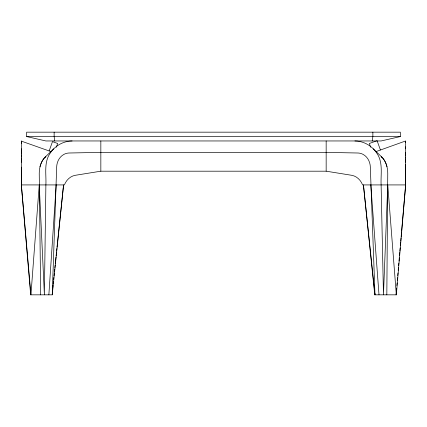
<?xml version="1.0" encoding="UTF-8"?>
<svg xmlns="http://www.w3.org/2000/svg" width="427" height="427" viewBox="0 0 427 427"><rect width="100%" height="100%" fill="white"/><g stroke="black" fill="none" stroke-linecap="round" stroke-linejoin="round"><path stroke-width="0.64" d="M57.021 247.164L63.564 184.923L52.238 294.833L30.664 294.833L21.35 184.923L21.35 167.138M21.35 162.255L21.35 158.673M21.35 157.147L21.35 154.932M21.35 153.896L21.35 148.804M21.35 143.627L21.35 142.474M21.35 141.129L51.213 151.681M52.238 294.833L56.668 167.138C56.759 162.036 59.337 156.794 63.965 154.366A11.903 11.903 0 0 1 69.286 152.999L100.841 152.386L326.159 152.386L357.714 152.999A11.903 11.903 0 0 1 363.035 154.366C367.658 156.794 370.241 162.036 370.332 167.138L374.991 294.833L363.436 184.923L374.762 294.833L396.336 294.833L405.65 184.923L405.65 164.251M405.65 162.255L405.65 159.004M405.65 158.038L405.65 157.147M405.65 155.988L405.65 153.421M405.65 153.25L405.65 152.386M405.65 148.804L405.65 146.813M405.65 142.474L405.65 141.636M386.83 294.833L387.759 173.485C387.753 167.331 385.933 160.749 381.167 156.565M48.859 294.833L56.199 184.923M30.664 294.833L30.819 292.847M396.059 294.833L396.235 292.847M396.464 290.2L396.635 288.214M396.87 285.562L397.099 282.914M397.329 280.267L397.564 277.619M397.734 275.634L397.964 272.981M398.199 270.334L398.428 267.686M398.599 265.701L398.834 263.053M399.005 261.068L399.293 257.753M399.469 255.768L399.757 252.458M399.875 251.135L400.163 247.825M400.334 245.835L400.622 242.525M400.739 241.202L401.028 237.892M401.145 236.569L401.492 232.598M401.604 231.269L402.357 222.664M402.474 221.341L405.65 184.923L405.65 140.958L375.787 151.681M52.291 292.185L52.569 289.538M52.708 288.214L52.985 285.562M53.194 283.576L53.402 281.59M53.61 279.605L53.818 277.619M54.026 275.634L54.309 272.981M54.448 271.657L54.725 269.01M54.864 267.686L55.142 265.039M55.28 263.715L55.98 257.091M56.118 255.768L56.465 252.458M56.604 251.135L56.882 248.487M372.237 140.958L372.867 136.565L372.867 132.167M45.753 156.565C41.035 160.771 39.263 167.352 39.241 173.485L40.666 294.833M40.01 166.754L40.357 165.5M374.762 294.833L375.119 293.557M49.153 150.939L52.494 141.631L57.666 143.488L56.327 147.208M44.984 157.285L53.765 148.804M45.833 156.565L45.032 157.307A19.012 13.52 -90 0 0 40.752 164.283L40.757 164.283M400.345 136.565L381.114 140.958L45.886 140.958L26.655 136.565L26.655 132.167L400.345 132.167L400.345 136.565L26.655 136.565M405.65 184.923L362.592 184.923C360.81 180.215 356.769 176.121 351.677 175.294L326.159 171.19L100.841 171.19L75.323 175.294C70.231 176.121 66.19 180.215 64.408 184.923L21.35 184.923L21.35 140.958M72.099 140.958C67.252 140.995 62.491 142.506 58.403 145.079A27.739 27.739 0 0 0 50.023 153.421C43.693 162.682 46.42 174.504 45.886 184.923L44.387 294.833L39.241 184.923L30.941 294.833L21.35 184.923M386.243 164.283L386.264 164.283A19.012 13.36 -90 0 0 382.037 157.307L381.247 156.565M386.643 165.5L386.979 166.754M354.901 140.958C359.747 140.995 364.509 142.506 368.597 145.079A27.739 27.739 0 0 1 376.977 153.421C383.307 162.682 380.58 174.504 381.114 184.923L383.462 294.833L387.759 184.923L396.336 294.833M373.235 148.804L382.016 157.285M380.436 150.01L377.094 140.702L369.334 143.488L370.673 147.208M54.763 140.958L54.133 136.565L54.133 132.167M370.801 184.923L379.005 294.833M374.57 289.506L374.687 292.837M326.159 140.958L326.159 171.19M100.841 140.958L100.841 171.19"/></g></svg>
